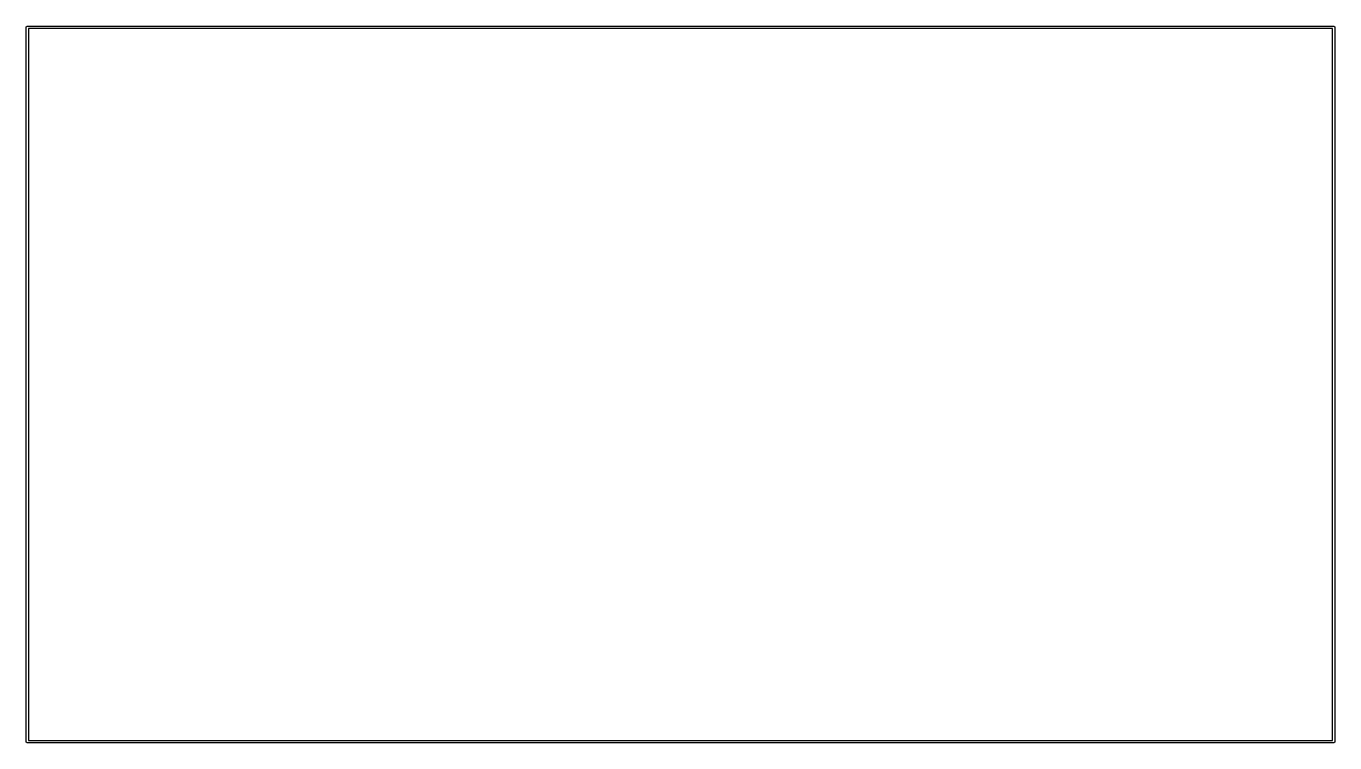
# Model space of a CAD drawing. Extents: x 51 to 223, y -131 to -37.
import ezdxf

# ---------------------------------------------------------------- set-up
doc = ezdxf.new("R2010")
doc.units = 0
doc.layers.add('BLACK', color=7, linetype='CONTINUOUS')

msp = doc.modelspace()

# ---------------------------------------------------------------- linework, layer by layer
at = {"layer": 'BLACK', "linetype": 'CONTINUOUS'}
for p, q in [((50.775, -36.875), (50.7951, -36.8)), ((50.775, -130.875), (50.775, -36.875)), ((50.7951, -36.8), (50.85, -36.7451)), ((50.85, -36.7451), (50.925, -36.725)), ((50.925, -36.725), (222.925, -36.725)), ((51.075, -37.025), (51.075, -130.725)), ((222.775, -37.025), (51.075, -37.025)), ((222.775, -130.725), (222.775, -37.025)), ((222.925, -36.725), (223, -36.7451)), ((223, -36.7451), (223.055, -36.8)), ((223.055, -36.8), (223.075, -36.875)), ((223.075, -36.875), (223.075, -130.875)), ((50.7951, -130.95), (50.775, -130.875)), ((51.075, -130.725), (222.775, -130.725)), ((223.075, -130.875), (223.055, -130.95)), ((50.85, -131.005), (50.7951, -130.95)), ((50.925, -131.025), (50.85, -131.005)), ((222.925, -131.025), (50.925, -131.025)), ((223, -131.005), (222.925, -131.025)), ((223.055, -130.95), (223, -131.005))]:
    msp.add_line(p, q, dxfattribs=at)

doc.saveas('drawing.dxf')
